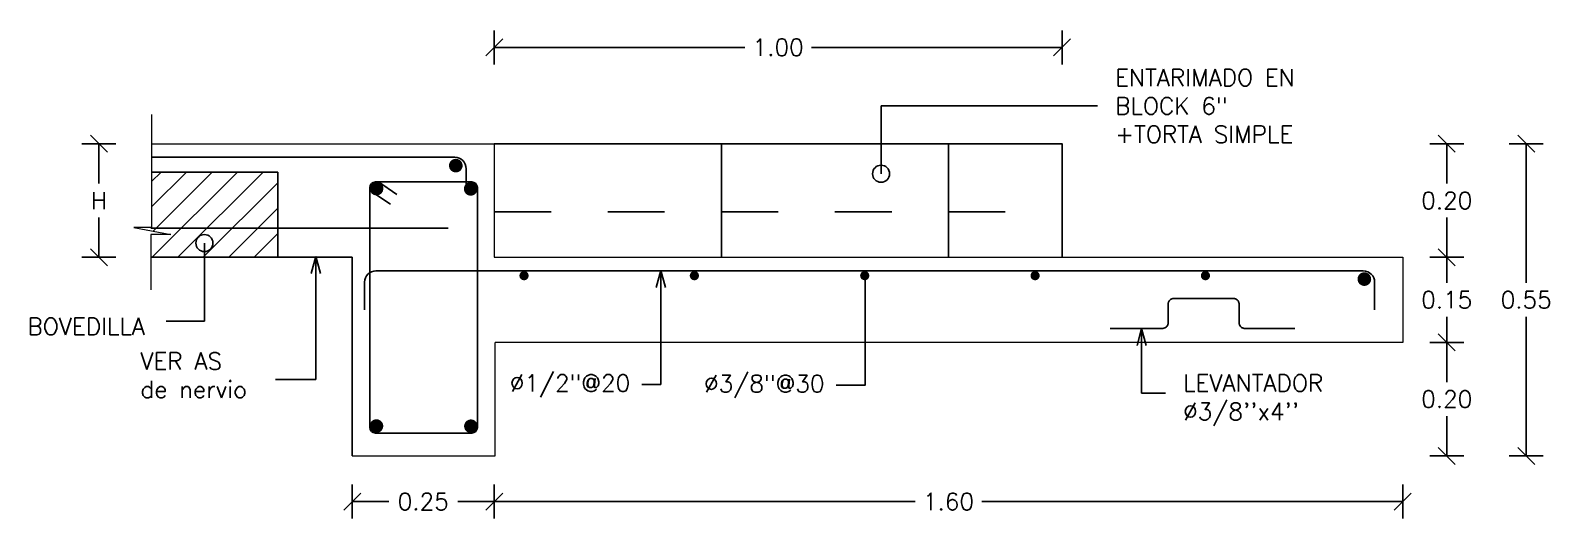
# Model space of a CAD drawing. Header units: metres. Extents: x -44 to 358, y -246 to 48.
# Drawn here: x 31.363 to 34.038, y 14.149 to 15.009 of the extents above; entities that cross this region are included whole.
import ezdxf

# ---------------------------------------------------------------- set-up
doc = ezdxf.new("R2010")
doc.units = ezdxf.units.M
doc.header["$LTSCALE"] = 0.3
doc.header["$PDMODE"] = 3
for name, pattern in [('CONTINU', [0]), ('DASHED', [0.75, 0.5, -0.25]), ('HIDDEN', [9.525, 6.35, -3.175])]:
    doc.linetypes.add(name, pattern=pattern)
for name, color, linetype in [('ACERO', 5, 'Continuous'), ('DIMTEXTO', 4, 'Continuous'), ('HATCH MUROS', 8, 'Continuous'), ('SECCION', 1, 'Continuous')]:
    doc.layers.add(name, color=color, linetype=linetype)
doc.layers.add('VIGAS', color=1, linetype='HIDDEN', lineweight=15)
doc.styles.add('RomanS', font='romans.shx')
doc.styles.add('SMPLEX', font='simplex.shx')
doc.dimstyles.new('D-15', dxfattribs={"dimscale": 0.15, "dimtxt": 0.2, "dimasz": 0.2, "dimexe": 0.18, "dimexo": 0.2, "dimgap": 0.1, "dimtad": 0, "dimtih": 1, "dimtoh": 1, "dimzin": 0, "dimdsep": 46, "dimtxsty": 'SMPLEX', "dimblk": 'OBLIQUE', "dimcen": 0.09, "dimdle": 0.2, "dimclrd": 4, "dimclre": 4, "dimclrt": 4, "dimadec": 0, "dimazin": 0, "dimtfac": 1, "dimtofl": 0, "dimtmove": 0, "dimatfit": 3, "dimldrblk": 'OPEN30', "dimfxl": 1, "dimtolj": 1, "dimtzin": 0, "dimarcsym": 0})
doc.dimstyles.new('DIM-15', dxfattribs={"dimscale": 0.15, "dimtxt": 0.2, "dimasz": 0.2, "dimexe": 0.2, "dimexo": 0.1, "dimgap": 0.1, "dimtad": 0, "dimtih": 1, "dimtoh": 1, "dimzin": 0, "dimdsep": 46, "dimtxsty": 'RomanS', "dimblk1": 'OBLIQUE', "dimblk2": 'OBLIQUE', "dimsah": 1, "dimcen": 0.09, "dimclrd": 4, "dimclre": 4, "dimclrt": 4, "dimadec": 0, "dimazin": 0, "dimtfac": 1, "dimtofl": 0, "dimtmove": 1, "dimatfit": 3, "dimldrblk": 'OBLIQUE', "dimfxl": 0.2, "dimfxlon": 1, "dimtolj": 1, "dimtzin": 0, "dimarcsym": 0})

# ---------------------------------------------------------------- blocks, each defined once
blk = doc.blocks.new('_OBLIQUE')
at = {"color": 0, "linetype": 'ByBlock'}
blk.add_line((-0.5, -0.5), (0.5, 0.5), dxfattribs=at)
blk = doc.blocks.new('*D635')
at = {"layer": 'DEFPOINTS', "color": 0, "transparency": 16777216}
for p in [(32.1796, 14.5293), (31.9296, 14.2593), (32.1796, 14.1787)]:
    blk.add_point(p, dxfattribs=at)
at = {"layer": 'DIMTEXTO', "color": 4, "lineweight": -2, "transparency": 16777216}
for p, q in [((31.9296, 14.2087), (31.9296, 14.1487)), ((32.1796, 14.2087), (32.1796, 14.1487)), ((31.9296, 14.1787), (31.9939, 14.1787)), ((32.1796, 14.1787), (32.1153, 14.1787))]:
    blk.add_line(p, q, dxfattribs=at)
at = {"layer": 'DIMTEXTO', "color": 4, "lineweight": -2, "transparency": 16777216, "xscale": 0.03, "yscale": 0.03, "zscale": 0.03, "rotation": 180}
blk.add_blockref('_OBLIQUE', (31.9296, 14.1787), dxfattribs=at)
at = {"layer": 'DIMTEXTO', "color": 4, "lineweight": -2, "transparency": 16777216, "xscale": 0.03, "yscale": 0.03, "zscale": 0.03}
blk.add_blockref('_OBLIQUE', (32.1796, 14.1787), dxfattribs=at)
at = {"layer": 'DIMTEXTO', "color": 4, "transparency": 16777216, "insert": (32.0546, 14.1787), "char_height": 0.03, "attachment_point": 5, "style": 'RomanS'}
blk.add_mtext('\\A1;0.25', dxfattribs=at)
blk = doc.blocks.new('*D636')
at = {"layer": 'DEFPOINTS', "color": 0, "linetype": 'Continuous', "transparency": 16777216}
for p in [(31.4835, 14.8093), (31.5763, 14.8093), (31.5748, 14.6093)]:
    blk.add_point(p, dxfattribs=at)
at = {"layer": 'DIMTEXTO', "color": 4, "linetype": 'Continuous', "lineweight": -2, "transparency": 16777216}
for p, q in [((31.5135, 14.8093), (31.4535, 14.8093)), ((31.4835, 14.8093), (31.4835, 14.7393)), ((31.4835, 14.6093), (31.4835, 14.6793)), ((31.5135, 14.6093), (31.4535, 14.6093))]:
    blk.add_line(p, q, dxfattribs=at)
at = {"layer": 'DIMTEXTO', "color": 4, "linetype": 'Continuous', "lineweight": -2, "transparency": 16777216, "xscale": 0.03, "yscale": 0.03, "zscale": 0.03}
for p, rotation in [((31.4835, 14.8093), 90), ((31.4835, 14.6093), 270)]:
    blk.add_blockref('_OBLIQUE', p, dxfattribs=dict(at, rotation=rotation))
at = {"layer": 'DIMTEXTO', "color": 4, "linetype": 'Continuous', "lineweight": 0, "transparency": 16777216, "insert": (31.4835, 14.7093), "char_height": 0.03, "attachment_point": 5, "style": 'RomanS'}
blk.add_mtext('\\A1;H', dxfattribs=at)
blk = doc.blocks.new('_Open30')
at = {"color": 0, "lineweight": -2}
for p, q in [((-1, 0.268), (0, 0)), ((0, 0), (-1, -0.268)), ((0, 0), (-1, 0))]:
    blk.add_line(p, q, dxfattribs=at)
blk = doc.blocks.new('*D639')
at = {"layer": 'DEFPOINTS', "color": 0, "linetype": 'Continuous', "transparency": 16777216}
for p in [(33.7796, 14.6093), (33.7796, 14.4593), (33.8571, 14.4593)]:
    blk.add_point(p, dxfattribs=at)
at = {"layer": 'DIMTEXTO', "color": 4, "linetype": 'Continuous', "lineweight": -2, "transparency": 16777216}
for p, q in [((33.8271, 14.6093), (33.8871, 14.6093)), ((33.8571, 14.6093), (33.8571, 14.5643)), ((33.8571, 14.4593), (33.8571, 14.5043)), ((33.8271, 14.4593), (33.8871, 14.4593))]:
    blk.add_line(p, q, dxfattribs=at)
at = {"layer": 'DIMTEXTO', "color": 4, "linetype": 'Continuous', "lineweight": -2, "transparency": 16777216, "xscale": 0.03, "yscale": 0.03, "zscale": 0.03}
for p, rotation in [((33.8571, 14.6093), 90), ((33.8571, 14.4593), 270)]:
    blk.add_blockref('_OBLIQUE', p, dxfattribs=dict(at, rotation=rotation))
at = {"layer": 'DIMTEXTO', "color": 4, "linetype": 'Continuous', "lineweight": 0, "transparency": 16777216, "insert": (33.8571, 14.5343), "char_height": 0.03, "attachment_point": 5, "style": 'RomanS'}
blk.add_mtext('\\A1;0.15', dxfattribs=at)
blk = doc.blocks.new('*U637')
at = {"layer": 'ACERO', "const_width": 0.008064}
blk.add_lwpolyline([(0.004032, 0, -1), (-0.004032, 0, -1)], format="xyb", close=True, dxfattribs=at)
blk = doc.blocks.new('*U638')
at = {"layer": 'HATCH MUROS', "color": 0, "linetype": 'ByBlock', "lineweight": -2}
for p in [(0, 0), (0.3, 0), (0.6, 0)]:
    blk.add_blockref('*U637', p, dxfattribs=at)
at = {"layer": 'HATCH MUROS', "color": 0, "linetype": 'ByBlock', "lineweight": -2, "transparency": 16777216}
for p in [(0.9, 0), (1.2, 0)]:
    blk.add_blockref('*U637', p, dxfattribs=at)
blk = doc.blocks.new('*D640')
at = {"layer": 'DEFPOINTS', "color": 0, "transparency": 16777216}
for p in [(32.1796, 14.6093), (33.7796, 14.4593), (33.7796, 14.1787)]:
    blk.add_point(p, dxfattribs=at)
at = {"layer": 'DIMTEXTO', "color": 4, "lineweight": -2, "transparency": 16777216}
for p, q in [((32.1796, 14.2087), (32.1796, 14.1487)), ((33.7796, 14.2087), (33.7796, 14.1487)), ((32.1796, 14.1787), (32.921, 14.1787)), ((33.7796, 14.1787), (33.0382, 14.1787))]:
    blk.add_line(p, q, dxfattribs=at)
at = {"layer": 'DIMTEXTO', "color": 4, "lineweight": -2, "transparency": 16777216, "xscale": 0.03, "yscale": 0.03, "zscale": 0.03, "rotation": 180}
blk.add_blockref('_OBLIQUE', (32.1796, 14.1787), dxfattribs=at)
at = {"layer": 'DIMTEXTO', "color": 4, "lineweight": -2, "transparency": 16777216, "xscale": 0.03, "yscale": 0.03, "zscale": 0.03}
blk.add_blockref('_OBLIQUE', (33.7796, 14.1787), dxfattribs=at)
at = {"layer": 'DIMTEXTO', "color": 4, "transparency": 16777216, "insert": (32.9796, 14.1787), "char_height": 0.03, "attachment_point": 5, "style": 'RomanS'}
blk.add_mtext('\\A1;1.60', dxfattribs=at)
blk = doc.blocks.new('*D641')
at = {"layer": 'DEFPOINTS', "color": 0, "transparency": 16777216}
for p in [(33.1796, 14.9792), (33.1796, 14.8093), (32.1796, 14.6893)]:
    blk.add_point(p, dxfattribs=at)
at = {"layer": 'DIMTEXTO', "color": 4, "lineweight": -2, "transparency": 16777216}
for p, q in [((32.1796, 14.9492), (32.1796, 15.0092)), ((33.1796, 14.9492), (33.1796, 15.0092)), ((32.1796, 14.9792), (32.621, 14.9792)), ((33.1796, 14.9792), (32.7382, 14.9792))]:
    blk.add_line(p, q, dxfattribs=at)
at = {"layer": 'DIMTEXTO', "color": 4, "lineweight": -2, "transparency": 16777216, "xscale": 0.03, "yscale": 0.03, "zscale": 0.03, "rotation": 180}
blk.add_blockref('_OBLIQUE', (32.1796, 14.9792), dxfattribs=at)
at = {"layer": 'DIMTEXTO', "color": 4, "lineweight": -2, "transparency": 16777216, "xscale": 0.03, "yscale": 0.03, "zscale": 0.03}
blk.add_blockref('_OBLIQUE', (33.1796, 14.9792), dxfattribs=at)
at = {"layer": 'DIMTEXTO', "color": 4, "transparency": 16777216, "insert": (32.6796, 14.9792), "char_height": 0.03, "attachment_point": 5, "style": 'RomanS'}
blk.add_mtext('\\A1;1.00', dxfattribs=at)
blk = doc.blocks.new('*D682')
at = {"layer": 'DEFPOINTS', "color": 0, "linetype": 'Continuous', "transparency": 16777216}
for p in [(32.1796, 14.8093), (33.997, 14.8093), (32.1815, 14.2593)]:
    blk.add_point(p, dxfattribs=at)
at = {"layer": 'DIMTEXTO', "color": 4, "linetype": 'Continuous', "lineweight": -2, "transparency": 16777216}
for p, q in [((33.967, 14.8093), (34.027, 14.8093)), ((33.997, 14.8093), (33.997, 14.5643)), ((33.997, 14.2593), (33.997, 14.5043)), ((33.967, 14.2593), (34.027, 14.2593))]:
    blk.add_line(p, q, dxfattribs=at)
at = {"layer": 'DIMTEXTO', "color": 4, "linetype": 'Continuous', "lineweight": -2, "transparency": 16777216, "xscale": 0.03, "yscale": 0.03, "zscale": 0.03}
for p, rotation in [((33.997, 14.8093), 90), ((33.997, 14.2593), 270)]:
    blk.add_blockref('_OBLIQUE', p, dxfattribs=dict(at, rotation=rotation))
at = {"layer": 'DIMTEXTO', "color": 4, "linetype": 'Continuous', "lineweight": 0, "transparency": 16777216, "insert": (33.997, 14.5343), "char_height": 0.03, "attachment_point": 5, "style": 'RomanS'}
blk.add_mtext('\\A1;0.55', dxfattribs=at)
blk = doc.blocks.new('*D683')
at = {"layer": 'DEFPOINTS', "color": 0, "transparency": 16777216}
for p in [(33.7796, 14.4593), (32.1815, 14.2593), (33.8571, 14.2593)]:
    blk.add_point(p, dxfattribs=at)
at = {"layer": 'DIMTEXTO', "color": 4, "lineweight": -2, "transparency": 16777216}
for p, q in [((33.8271, 14.4593), (33.8871, 14.4593)), ((33.8571, 14.4593), (33.8571, 14.3893)), ((33.8571, 14.2593), (33.8571, 14.3293)), ((33.8271, 14.2593), (33.8871, 14.2593))]:
    blk.add_line(p, q, dxfattribs=at)
at = {"layer": 'DIMTEXTO', "color": 4, "lineweight": -2, "transparency": 16777216, "xscale": 0.03, "yscale": 0.03, "zscale": 0.03}
for p, rotation in [((33.8571, 14.4593), 90), ((33.8571, 14.2593), 270)]:
    blk.add_blockref('_OBLIQUE', p, dxfattribs=dict(at, rotation=rotation))
at = {"layer": 'DIMTEXTO', "color": 4, "transparency": 16777216, "insert": (33.8571, 14.3593), "char_height": 0.03, "attachment_point": 5, "style": 'RomanS'}
blk.add_mtext('\\A1;0.20', dxfattribs=at)
blk = doc.blocks.new('*D684')
at = {"layer": 'DEFPOINTS', "color": 0, "transparency": 16777216}
for p in [(32.1796, 14.8093), (33.8571, 14.8093), (33.7796, 14.6093)]:
    blk.add_point(p, dxfattribs=at)
at = {"layer": 'DIMTEXTO', "color": 4, "lineweight": -2, "transparency": 16777216}
for p, q in [((33.8271, 14.8093), (33.8871, 14.8093)), ((33.8571, 14.8093), (33.8571, 14.7393)), ((33.8571, 14.6093), (33.8571, 14.6793)), ((33.8271, 14.6093), (33.8871, 14.6093))]:
    blk.add_line(p, q, dxfattribs=at)
at = {"layer": 'DIMTEXTO', "color": 4, "lineweight": -2, "transparency": 16777216, "xscale": 0.03, "yscale": 0.03, "zscale": 0.03}
for p, rotation in [((33.8571, 14.8093), 90), ((33.8571, 14.6093), 270)]:
    blk.add_blockref('_OBLIQUE', p, dxfattribs=dict(at, rotation=rotation))
at = {"layer": 'DIMTEXTO', "color": 4, "transparency": 16777216, "insert": (33.8571, 14.7093), "char_height": 0.03, "attachment_point": 5, "style": 'RomanS'}
blk.add_mtext('\\A1;0.20', dxfattribs=at)

msp = doc.modelspace()

# ---------------------------------------------------------------- hatches: boundary and pattern name
at = {"layer": 'HATCH MUROS'}
h = msp.add_hatch(dxfattribs=at)
h.set_pattern_fill('ANSI31', color=8, scale=0.01, style=0)
h.set_pattern_definition([(45, (4.75213, -0.182535), (-0.02245064, 0.02245064), [])])
h.paths.add_polyline_path([(31.5763046, 14.7593011), (31.5763046, 14.661912), (31.5448163, 14.661912), (31.609832, 14.6496313), (31.5747685, 14.6496313), (31.5747685, 14.6104588), (31.798703, 14.6104588), (31.798703, 14.7093011), (31.798703, 14.7593011)])

# ---------------------------------------------------------------- linework, layer by layer
at = {"layer": 'ACERO'}
for p, q in [((32.1399245, 14.7420282), (31.9702448, 14.7420282)), ((31.975913, 14.7420282), (32.0079782, 14.7199144)), ((31.9602448, 14.7320282), (31.9602448, 14.3094496)), ((31.9602448, 14.7270303), (31.9967377, 14.7025684)), ((32.1499245, 14.7320282), (32.1499245, 14.3094496)), ((32.1399245, 14.2994496), (31.9702448, 14.2994496))]:
    msp.add_line(p, q, dxfattribs=at)
for points in [[(31.5763046, 14.7854116), (32.1100735, 14.7854116, -0.414213562), (32.1300735, 14.7654116), (32.1300735, 14.7258159)], [(33.7300735, 14.5164125), (33.7300735, 14.5654116, 0.414213562), (33.7100735, 14.5854116), (31.9713212, 14.5854116, 0.414213562), (31.9513212, 14.5654116), (31.9513212, 14.5164125)]]:
    msp.add_lwpolyline(points, format="xyb", dxfattribs=at)
at = {"layer": 'ACERO', "const_width": 0.012}
for points in [[(32.1179318, 14.7708064, -1), (32.1059318, 14.7708064, -1)], [(31.9783209, 14.7302575, -1), (31.9663209, 14.7302575, -1)], [(32.1442278, 14.7298139, -1), (32.1322278, 14.7298139, -1)], [(33.7179318, 14.5708064, -1), (33.7059318, 14.5708064, -1)], [(31.9781352, 14.3117908, -1), (31.9661352, 14.3117908, -1)], [(32.1445527, 14.3114826, -1), (32.1325527, 14.3114826, -1)]]:
    msp.add_lwpolyline(points, format="xyb", close=True, dxfattribs=at)
at = {"layer": 'ACERO'}
msp.add_lwpolyline([(31.5747685, 14.6604588), (32.0982294, 14.6604588)], dxfattribs=at)
at = {"layer": 'ACERO', "color": 2, "linetype": 'HIDDEN'}
msp.add_lwpolyline([(33.2645561, 14.4839109), (33.3563519, 14.4839109, 0.414213562), (33.3663519, 14.4939109), (33.3663519, 14.5267445, -0.414213562), (33.3763519, 14.5367445), (33.4813174, 14.5367445, -0.414213562), (33.4913174, 14.5267445), (33.4913174, 14.4939109, 0.414213562), (33.5013174, 14.4839109), (33.5894101, 14.4839109)], format="xyb", dxfattribs=at)
at = {"layer": 'ACERO'}
for centre, start, end in [((31.9702448, 14.7320282), 90, 180), ((32.1399245, 14.7320282), 0, 90), ((31.9702448, 14.3094496), 180, 270), ((32.1399245, 14.3094496), 270, 0)]:
    msp.add_arc(centre, 0.01, start, end, dxfattribs=at)
at = {"layer": 'DIMTEXTO'}
msp.add_lwpolyline([(32.833108, 14.5862549), (32.833108, 14.3839218), (32.781808, 14.3839218)], dxfattribs=at)
at = {"layer": 'HATCH MUROS', "color": 8}
for p, q in [((32.5796195, 14.6093195), (32.5796195, 14.8093195)), ((32.9796195, 14.6093195), (32.9796195, 14.8093195)), ((31.798703, 14.7593011), (31.5763046, 14.7593011)), ((31.798703, 14.7093011), (31.798703, 14.7593011)), ((31.798703, 14.6093011), (31.798703, 14.7093011))]:
    msp.add_line(p, q, dxfattribs=at)
msp.add_lwpolyline([(32.1796195, 14.8093195), (33.1796195, 14.8093195), (33.1796195, 14.6093195)], dxfattribs=at)
at = {"layer": 'HATCH MUROS', "color": 8, "linetype": 'DASHED', "ltscale": 0.5}
msp.add_lwpolyline([(32.1796195, 14.6893195), (33.1796195, 14.6893195)], dxfattribs=at)
at = {"layer": 'SECCION', "color": 1, "linetype": 'CONTINU', "ltscale": 0.025}
for p, q in [((31.9296195, 14.6093011), (31.5747685, 14.6093011)), ((31.9296195, 14.2593195), (31.9296195, 14.6093011))]:
    msp.add_line(p, q, dxfattribs=at)
at = {"layer": 'VIGAS', "linetype": 'Continuous', "lineweight": 0}
for p, q in [((32.1815056, 14.2593195), (32.1815056, 14.4593195)), ((31.9296195, 14.2593195), (32.1815056, 14.2593195))]:
    msp.add_line(p, q, dxfattribs=at)
at = {"layer": 'VIGAS', "color": 3, "linetype": 'Continuous'}
msp.add_lwpolyline([(31.5763046, 14.8610021), (31.5763046, 14.661912), (31.5448163, 14.661912), (31.609832, 14.6496313), (31.5747685, 14.6496313), (31.5747685, 14.5518467)], dxfattribs=at)
at = {"layer": 'VIGAS', "linetype": 'Continuous', "lineweight": 0}
msp.add_lwpolyline([(31.5763046, 14.8093195), (32.1796195, 14.8093195), (32.1796195, 14.6093195), (33.7796195, 14.6093195), (33.7796195, 14.4593195), (32.1815056, 14.4593195)], dxfattribs=at)

# ---------------------------------------------------------------- block references
at = {"layer": 'HATCH MUROS'}
msp.add_blockref('*U638', (32.232063, 14.5768451), dxfattribs=at)

# ---------------------------------------------------------------- texts
at = {"layer": 'DIMTEXTO', "char_height": 0.03, "attachment_point": 4, "style": 'RomanS'}
for s, insert in [('ENTARIMADO EN \\PBLOCK 6"\\P+TORTA SIMPLE', (33.2731107, 14.8759463)), ('BOVEDILLA', (31.3576028, 14.4873228)), ('VER AS\\Pde nervio', (31.5564691, 14.4013213)), ('%%C1/2"@20', (32.206988, 14.382515)), ('%%C3/8"@30', (32.5491385, 14.3814735)), ("LEVANTADOR \\P%%C3/8''x4''", (33.3927439, 14.3574731))]:
    msp.add_mtext(s, dxfattribs=dict(at, insert=insert))

# ---------------------------------------------------------------- dimensions: what is measured, and where the dimension line sits
at = {"layer": 'DIMTEXTO'}
dim = msp.add_linear_dim(base=(33.1796195, 14.9791599), p1=(32.1796195, 14.6893195), p2=(33.1796195, 14.8093195), dimstyle='DIM-15', dxfattribs=at)
dim.commit()
dim.dimension.update_dxf_attribs({"geometry": '*D641', "text_midpoint": (32.6796195, 14.9791599)})
at = {"layer": 'DIMTEXTO', "linetype": 'Continuous', "lineweight": 0}
dim = msp.add_linear_dim(base=(31.483537, 14.8093195), p1=(31.5747685, 14.6093011), p2=(31.5763046, 14.8093195), angle=90, text='H', dimstyle='DIM-15', dxfattribs=at)
dim.commit()
dim.dimension.update_dxf_attribs({"geometry": '*D636', "text_midpoint": (31.483537, 14.7093103)})
for base, p1, p2, picture, middle in [((33.9970382, 14.8093195), (32.1815056, 14.2593195), (32.1796195, 14.8093195), '*D682', (33.9970382, 14.5343195)), ((33.8571015, 14.4593195), (33.7796195, 14.6093195), (33.7796195, 14.4593195), '*D639', (33.8571015, 14.5343195))]:
    dim = msp.add_linear_dim(base=base, p1=p1, p2=p2, angle=90, dimstyle='DIM-15', dxfattribs=at)
    dim.commit()
    dim.dimension.update_dxf_attribs({"geometry": picture, "text_midpoint": middle})
at = {"layer": 'DIMTEXTO'}
for base, p1, p2, angle, picture, middle in [((33.8571015, 14.8093195), (33.7796195, 14.6093195), (32.1796195, 14.8093195), 90, '*D684', (33.8571015, 14.7093195)), ((33.7796195, 14.1786599), (32.1796195, 14.6093195), (33.7796195, 14.4593195), 0, '*D640', (32.9796195, 14.1786599)), ((32.1796195, 14.1786599), (31.9296195, 14.2593195), (32.1796195, 14.5293195), 0, '*D635', (32.0546195, 14.1786599)), ((33.8571015, 14.2593195), (33.7796195, 14.4593195), (32.1815056, 14.2593195), 90, '*D683', (33.8571015, 14.3593195))]:
    dim = msp.add_linear_dim(base=base, p1=p1, p2=p2, angle=angle, dimstyle='DIM-15', dxfattribs=at)
    dim.commit()
    dim.dimension.update_dxf_attribs({"geometry": picture, "text_midpoint": middle})

# ---------------------------------------------------------------- leaders
at = {"layer": 'DIMTEXTO', "linetype": 'Continuous', "lineweight": 0}
for points in [[(32.8607925, 14.7565159), (32.8607925, 14.8761096), (33.2420891, 14.8761096)], [(31.6691567, 14.6343403), (31.6691567, 14.4963948), (31.6020806, 14.4963948)]]:
    msp.add_leader(points, dimstyle='DIM-15', override={"dimldrblk": 'DotBlank'}, dxfattribs=at)
at = {"layer": 'DIMTEXTO'}
for points in [[(31.8655358, 14.6104588), (31.8655358, 14.3939134), (31.794603, 14.3939134)], [(33.3196616, 14.4839109), (33.3196616, 14.3696768), (33.3619498, 14.3696768)]]:
    msp.add_leader(points, dimstyle='D-15', override={"dimtmove": 1}, dxfattribs=at)
at = {"layer": 'DIMTEXTO', "linetype": 'Continuous', "lineweight": 0}
msp.add_leader([(32.4729012, 14.5860425), (32.4729012, 14.3849633), (32.4396575, 14.3849633)], dimstyle='D-15', dxfattribs=at)

doc.saveas('drawing.dxf')
